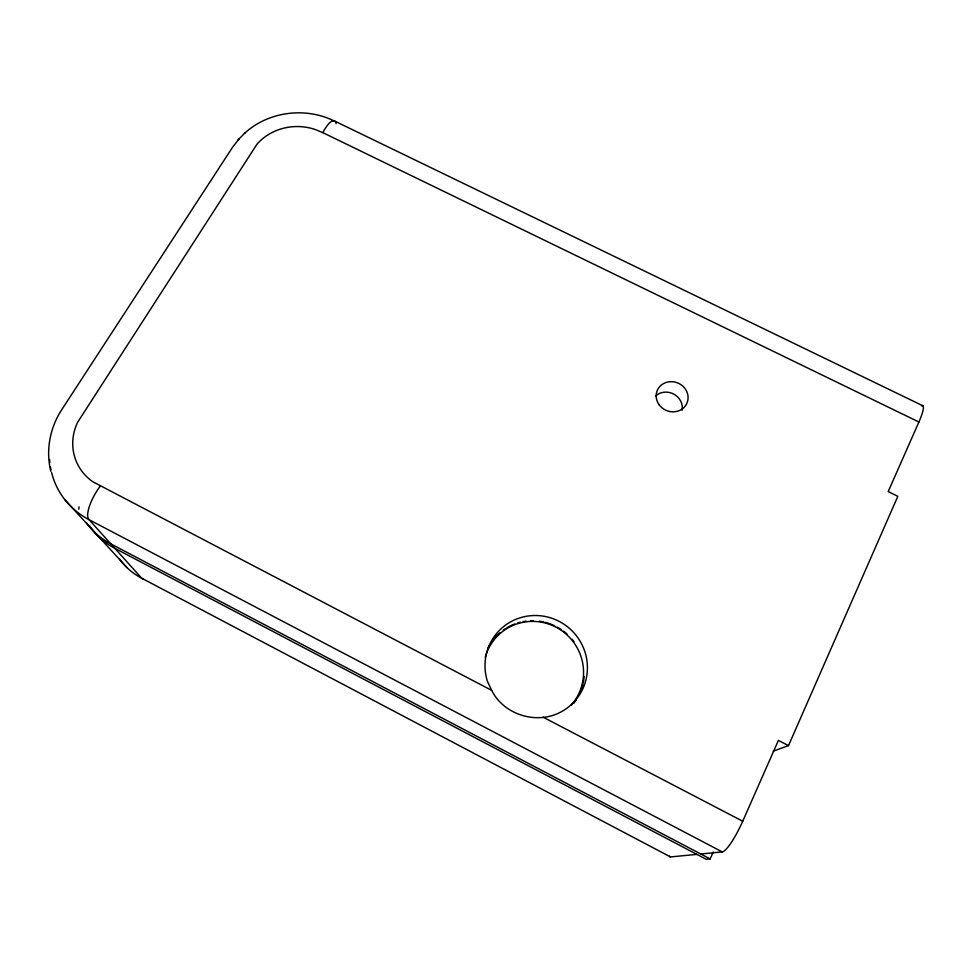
<?xml version="1.0" encoding="UTF-8"?>
<svg xmlns="http://www.w3.org/2000/svg" width="972" height="972" viewBox="0 0 972 972"><rect width="100%" height="100%" fill="white"/><g stroke="black" fill="none" stroke-linecap="round" stroke-linejoin="round"><path stroke-width="1.46" d="M78.756 509.219L79.036 506.849M773.262 751.162L788.511 745.609L897.836 496.315L888.201 491.589L918.904 422.006A29.743 5.079 -61.2 0 0 921.407 405.761M700.776 853.987L722.245 851.897A32.112 6.099 -64.6 0 0 742.717 821.231L778.39 740.409L788.511 745.609M89.315 525.524A77.468 71.782 -22.4 0 0 114.793 548.293L706.097 859.224L710.143 858.92L713.229 851.982M238.893 139.093L232.466 147.392L61.491 410.087C49.9 427.984 45.648 450.51 50.823 471.286M244.519 133.371C268.333 111.306 306.01 106.604 334.83 121.293A28.443 8.505 -66.5 0 1 336.142 123.651M238.006 140.004L245.272 132.593M491.674 690.363L487.482 681.481A51.686 50.69 44.1 0 1 520.214 617.767A51.686 50.69 44.1 0 1 584.78 651.41A51.686 50.69 44.1 0 1 552.691 715.453C529.679 722.609 502.5 712.148 491.674 690.363L92.607 481.638A54.578 50.022 -20.8 0 1 77.602 422.298L256.827 144.427A50.155 44.493 -2.9 0 1 315.244 129.519L322.789 132.629A28.273 7.582 -69.9 0 1 331.853 121.184L334.089 120.795L922.89 405.798M334.83 121.293L331.853 121.172M119.58 559.082A70.555 65.938 -23.9 0 0 141.693 578.206L670.51 856.939L696.863 854.364M322.789 132.629L918.904 422.006M543.093 717.166L742.717 821.231M722.245 851.897L89.084 519.704A84.078 77.25 -21.1 0 1 51.601 472.526M710.143 858.92L110.82 543.87A78.489 72.633 -22.2 0 1 86.605 523.094M65.015 499.887L127.271 567.891M50.957 469.683A84.078 77.25 -21.1 0 1 50.447 466.803M49.888 462.465A84.078 77.25 -21.1 0 1 49.657 459.549M100.092 486.219A30.594 10.291 -56.4 0 0 87.917 512.305L87.589 514.638A30.594 10.133 -60.4 0 0 89.084 519.704L141.693 578.206A25.892 7.144 -60.5 0 0 143.443 578.875M485.247 657.218A50.544 49.608 45.5 0 1 557.199 627.815A50.544 49.608 45.5 0 1 571.269 705.064M655.687 395.871A15.807 14.629 23.3 0 1 673.912 394.182A15.807 14.629 23.3 0 1 682.125 410.257M488.187 647.571A51.334 50.374 45.5 0 1 489.596 645.019M493.788 639.029A51.334 50.374 45.5 0 1 499.863 632.784M503.314 630.075A51.334 50.374 45.5 0 1 505.707 628.459M506.947 627.705A51.334 50.374 45.5 0 1 514.832 623.927M517.578 622.991A51.334 50.374 45.5 0 1 520.36 622.214M523.228 621.594A51.334 50.374 45.5 0 1 526.119 621.144M530.481 620.78A51.334 50.374 45.5 0 1 533.385 620.756M539.253 621.193A51.334 50.374 45.5 0 1 543.579 621.971M545 622.299A51.334 50.374 45.5 0 1 554.696 625.81M557.296 627.147A51.334 50.374 45.5 0 1 561.087 629.455M563.505 631.168A51.334 50.374 45.5 0 1 566.931 633.975M572.083 639.284A51.334 50.374 45.5 0 1 573.93 641.617M584.136 676.342A51.334 50.374 45.5 0 1 583.358 682.186M583.054 683.62A51.334 50.374 45.5 0 1 580.916 690.691M576.25 699.84A51.334 50.374 45.5 0 1 573.674 703.461M670.51 856.939A26.973 4.24 -64.6 0 1 669.635 856.198M659.113 404.741A16.147 14.896 23.1 0 0 686.633 403.83A16.147 14.896 23.1 0 0 670.656 381.656A16.147 14.896 23.1 0 0 659.113 404.741"/></g></svg>
